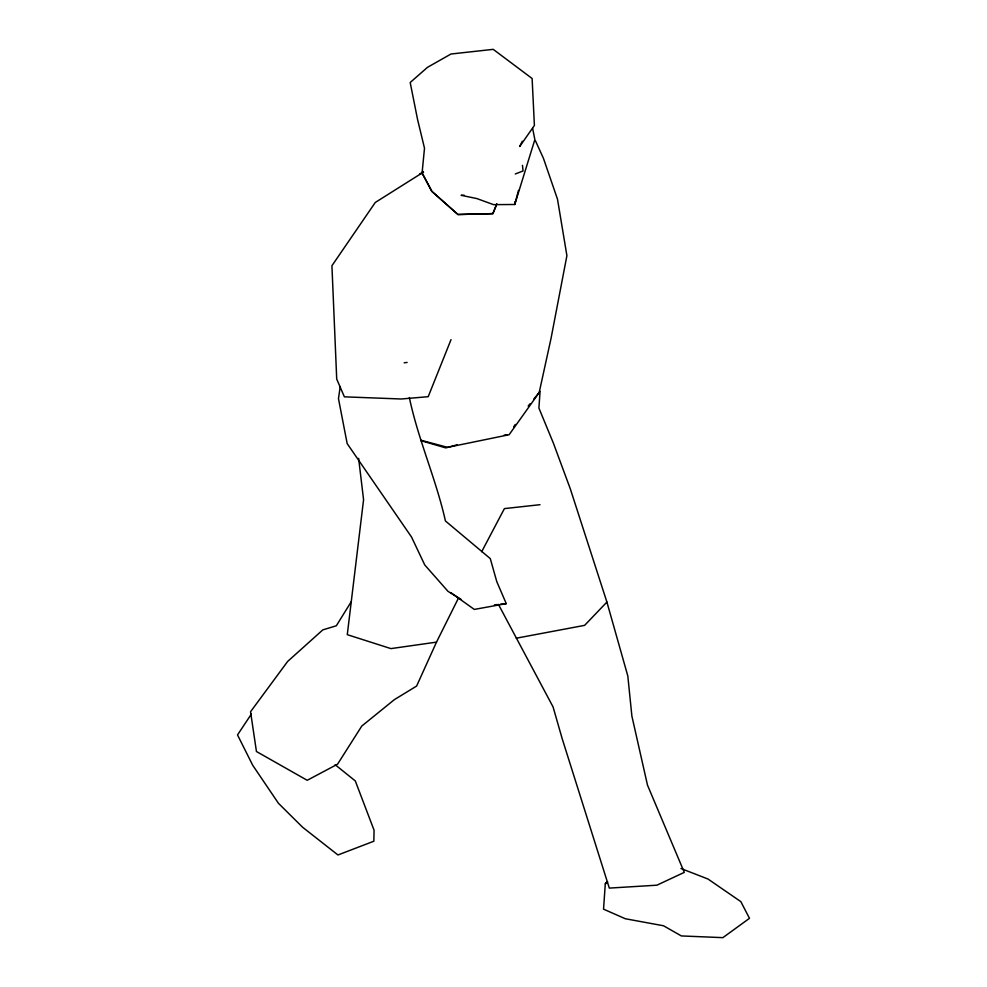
<?xml version="1.0" encoding="UTF-8"?>
<svg xmlns="http://www.w3.org/2000/svg" width="987" height="987" viewBox="0 0 987 987"><rect width="100%" height="100%" fill="white"/><g stroke="black" fill="none" stroke-linecap="round" stroke-linejoin="round"><path stroke-width="1.48" d="M358.626 458.363L363.574 499.693L347.276 634.666L390.926 648.607L436.501 642.13L458.375 598.258M515.189 201.471L514.77 204.494L493.525 204.642L476.906 198.584L461.089 195.303L464.124 195.179M340.231 386.485L338.467 398.612L347.165 443.595L411.542 537.051L424.755 564.959L447.999 591.349L460.867 599.183M518.496 190.343L514.77 204.494L534.868 139.599L532.622 128.396M451.022 339.639L428.21 396.688L401.253 398.995L344.389 396.836L336.715 379.07L331.928 265.725L375.282 202.458L422.078 172.996L424.496 148.186L417.563 119.464L410.185 82.501L427.482 67.338L450.985 54.014L493.229 49.35L532.116 78.504L534.399 125.485L519.693 146.508L522.32 141.24M436.501 642.13L416.613 686.064L394.356 699.647L361.785 726.05L337.591 764.16L307.216 780.298L256.447 751.514L250.55 711.738L287.673 661.413L322.811 629.879L336.32 625.77L351.138 601.897M481.693 551.696L504.406 508.601L539.988 504.702M251.352 714.094L237.522 734.92L252.709 765.258L278.445 803.295L302.577 827.217L337.949 854.976L373.839 841.22L374.073 830.252L355.295 780.927L335.148 764.715M513.635 426.939L515.313 424.435M528.168 406.052L530.007 403.794M533.671 399.279L540.074 391.383L538.902 408.063L553.337 443.015L570.338 488.935L606.906 602.07L627.818 675.996L631.877 716.044L647.484 785.109L684.287 872.372L656.886 885.191L609.312 888.103L562.232 738.856L553.065 706.926L498.435 604.402M607.239 881.687L605.29 883.896L603.538 909.163L625.339 918.749L663.511 925.769L681.363 935.935L722.879 937.65L749.478 918.329L740.83 901.624L707.938 878.998L680.981 868.523M606.906 602.07L584.612 625.363L516.275 638.207M607.461 881.835L605.29 883.896L607.61 881.996M423.139 171.479L419.685 174.403L423.571 172.157M515.288 173.971L523.048 170.973L522.481 165.372M457.067 444.804L445.742 447.888L420.758 440.621M409.358 397.514C418.044 439.289 436.094 479.114 445.433 520.976L490.28 558.593L496.782 581.639L506.257 603.637L474.303 609.423L450.973 592.78M504.086 435.193L507.084 434.687M404.176 362.797L407.113 362.439M494.425 604.871L497.386 604.562M500.347 604.254L506.257 603.637M420.918 440.227L447.629 447.358L509.119 434.724L539.186 392.542L551.03 338.455L566.908 255.67L557.495 199.177L543.442 158.339L535.447 140.771M496.794 204.025L492.883 213.624L457.956 214.524L431.738 191.281L422.078 172.996L431.936 191.392L457.968 214.512L492.883 213.624L496.769 204.001"/></g></svg>
